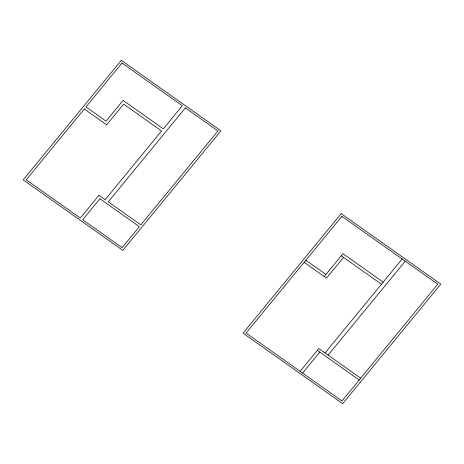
<?xml version="1.0" encoding="UTF-8"?>
<svg xmlns="http://www.w3.org/2000/svg" width="464" height="464" viewBox="0 0 464 464"><rect width="100%" height="100%" fill="white"/><g stroke="black" fill="none" stroke-linecap="round" stroke-linejoin="round"><path stroke-width="0.7" d="M324.208 276.509L342.948 253.68L383.177 282.147M343.511 257.41L326.499 278.133L304.146 262.311M300.15 371.345L318.838 348.574L360.679 378.189M302.58 373.068L319.8 352.089M325.049 352.971L402.166 259.016M328.118 355.14L405.234 261.186M341.22 255.792L381.443 284.258M305.846 260.24L325.908 274.439M317.364 350.366L359.206 379.975M121.301 60.332L23.2 179.852L122.838 250.369L220.939 130.842L121.301 60.332M84.286 109.005L26.204 179.771L80.289 218.045L98.977 195.274L105.189 199.671L161.588 130.958L123.65 104.11L106.645 124.828L84.286 109.005M122.009 63.046L85.985 106.935L106.053 121.139L123.088 100.381L163.316 128.847L182.306 105.717L122.009 63.046M99.94 198.789L82.725 219.768L122.131 247.654L139.351 226.676L99.94 198.789M185.374 107.886L108.257 201.84L140.818 224.883L217.935 130.929L185.374 107.886M341.162 213.631L243.061 333.158L342.699 403.668L440.8 284.148L341.162 213.631M341.869 216.346L246.065 333.071L341.991 400.954L437.796 284.229L341.869 216.346"/></g></svg>
